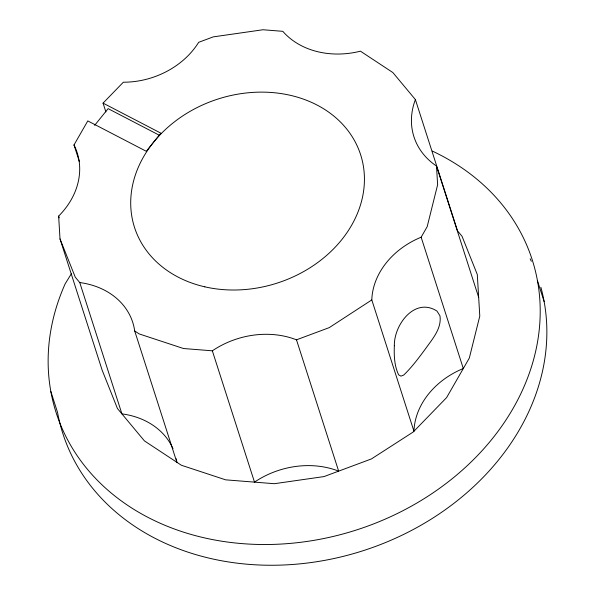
<?xml version="1.0" encoding="UTF-8"?>
<svg xmlns="http://www.w3.org/2000/svg" width="595" height="595" viewBox="0 0 595 595"><rect width="100%" height="100%" fill="white"/><g stroke="black" fill="none" stroke-linecap="round" stroke-linejoin="round"><path stroke-width="0.89" d="M74.003 144.935L87.8 120.911L146.258 151.286L160.881 133.168L103.054 103.128L123.351 82.214A76.792 62.52 -17.8 0 0 198.656 42.319L213.278 36.875L262.99 29.75L282.804 31.327A78.332 63.769 -17.8 0 0 360.444 51.177L392.856 72.545L415.392 99.581L457.548 230.897L462.032 236.267L477.302 274.548L479.786 316.086L469.321 358.049L446.614 397.586L413.22 432L371.406 458.938L324.03 476.58L274.317 483.705L225.654 479.838L181.356 465.245L144.444 440.91L117.438 408.505L102.169 370.224L60.006 238.907L58.645 216.097A79.678 64.87 -17.8 0 0 74.003 144.935L79.373 161.669M60.006 238.907L75.275 277.188L79.752 282.558A76.896 62.601 -17.8 0 1 134.701 330.961L139.2 333.929L183.491 348.521L212.341 350.812A79.864 65.019 -17.8 0 1 296.488 339.819L329.251 327.622L371.801 299.925A76.547 62.319 -17.8 0 1 421.141 237.204L427.158 226.732L437.623 184.77L436.499 166.042A78.86 64.2 -17.8 0 1 415.392 99.581M71.452 273.618L65.182 283.778A250.004 203.527 -17.8 0 0 187.529 533.395A250.004 203.527 -17.8 0 0 507.409 417.764A250.004 203.527 -17.8 0 0 432.32 151.071M94.635 125.367L108.126 108.64L159.542 135.355M537.471 280.81L544.128 301.546M436.499 166.042L478.663 297.359M421.141 237.204L463.304 368.521A76.547 62.319 -17.8 0 0 413.956 431.241L371.801 299.925M296.488 339.819L338.652 471.136A79.864 65.019 -17.8 0 0 254.504 482.129L212.341 350.812M103.054 103.128L105.888 111.942M134.701 330.961L176.856 462.278A76.896 62.601 -17.8 0 0 176.246 458.79M58.645 216.097L59.21 217.859M79.752 282.558L121.915 413.875A76.896 62.601 -17.8 0 1 173.004 448.719M50.873 391.607L57.529 412.342A250.004 203.527 -17.8 0 0 346.126 555.633A250.004 203.527 -17.8 0 0 540.87 287.251M530.152 258.788A250.004 203.527 -17.8 0 1 531.335 261.287M394.336 345.725C393.979 355.527 394.321 365.836 398.628 374.835L400.948 376.137L403.752 375.043C412.201 366.847 419.289 357.231 426.273 347.725C432.937 338.377 441.825 328.105 439.958 315.804L436.931 311.044C414.678 296.808 393.935 324.885 394.336 345.725M204.836 286.835A118.755 96.68 -17.8 0 0 363.136 164.756A118.755 96.68 -17.8 0 0 174.744 121.618A118.755 96.68 -17.8 0 0 204.836 286.835"/></g></svg>
